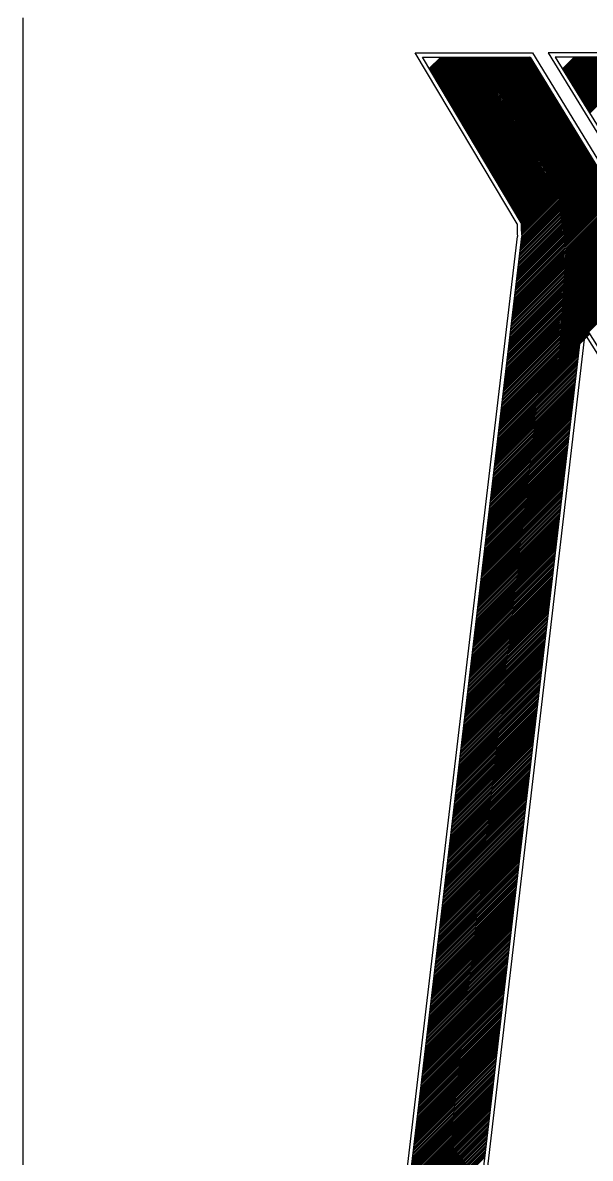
# Model space of a CAD drawing. Extents: x 3196 to 9141, y -1880 to 2325.
# Drawn here: x 8795 to 8820.2, y -1219.4 to -1168.8 of the extents above; entities that cross this region are included whole.
import ezdxf

# ---------------------------------------------------------------- set-up
doc = ezdxf.new("R2010")
doc.units = 0
doc.header["$MEASUREMENT"] = 0
doc.layers.add('1', color=1, linetype='CONTINUOUS')
doc.layers.add('10', color=10, linetype='CONTINUOUS')

msp = doc.modelspace()

# ---------------------------------------------------------------- linework, layer by layer
at = {"layer": '1', "linetype": 'Continuous'}
for p, q in [((8813.082868, -1170.871735), (8813.593368, -1170.361235)), ((8813.109318, -1170.916035), (8813.664118, -1170.361235)), ((8813.135718, -1170.960335), (8813.734818, -1170.361235)), ((8813.162118, -1171.004635), (8813.805518, -1170.361235)), ((8813.188518, -1171.048935), (8813.876218, -1170.361235)), ((8813.214918, -1171.093235), (8813.946918, -1170.361235)), ((8813.241368, -1171.137535), (8814.017668, -1170.361235)), ((8813.267768, -1171.181835), (8814.088368, -1170.361235)), ((8813.294168, -1171.226135), (8814.159068, -1170.361235)), ((8813.320568, -1171.270435), (8814.229768, -1170.361235)), ((8813.346968, -1171.314735), (8814.300518, -1170.361235)), ((8813.373418, -1171.359035), (8814.371218, -1170.361235)), ((8813.399818, -1171.403335), (8814.441918, -1170.361235)), ((8813.426218, -1171.447635), (8814.512618, -1170.361235)), ((8813.452618, -1171.491935), (8814.583318, -1170.361235)), ((8813.479018, -1171.536235), (8814.654068, -1170.361235)), ((8813.505468, -1171.580535), (8814.724768, -1170.361235)), ((8813.531868, -1171.624835), (8814.795468, -1170.361235)), ((8813.558268, -1171.669135), (8814.866168, -1170.361235)), ((8813.584668, -1171.713435), (8814.936868, -1170.361235)), ((8813.611068, -1171.757735), (8815.007618, -1170.361235)), ((8813.637468, -1171.802035), (8815.078318, -1170.361235)), ((8813.663918, -1171.846335), (8815.149018, -1170.361235)), ((8813.690318, -1171.890635), (8815.219718, -1170.361235)), ((8813.716718, -1171.934935), (8815.290418, -1170.361235)), ((8813.743118, -1171.979235), (8815.361168, -1170.361235)), ((8813.769518, -1172.023535), (8815.431868, -1170.361235)), ((8813.795968, -1172.067835), (8815.502568, -1170.361235)), ((8813.822368, -1172.112135), (8815.573268, -1170.361235)), ((8813.848768, -1172.156435), (8815.644018, -1170.361235)), ((8813.875168, -1172.200735), (8815.714718, -1170.361235)), ((8813.901568, -1172.245035), (8815.785418, -1170.361235)), ((8813.928018, -1172.289335), (8815.856118, -1170.361235)), ((8813.954418, -1172.333635), (8815.926818, -1170.361235)), ((8813.980818, -1172.377935), (8815.997568, -1170.361235)), ((8814.007218, -1172.422235), (8816.068268, -1170.361235)), ((8814.033618, -1172.466535), (8816.138968, -1170.361235)), ((8814.060068, -1172.510835), (8816.209668, -1170.361235)), ((8814.086468, -1172.555135), (8816.280368, -1170.361235)), ((8814.112868, -1172.599435), (8816.351118, -1170.361235)), ((8814.139268, -1172.643785), (8816.421818, -1170.361235)), ((8814.165668, -1172.688085), (8816.492518, -1170.361235)), ((8814.192068, -1172.732385), (8816.563218, -1170.361235)), ((8814.218518, -1172.776685), (8816.633968, -1170.361235)), ((8814.244918, -1172.820985), (8816.704668, -1170.361235)), ((8814.271318, -1172.865285), (8816.775368, -1170.361235)), ((8814.297718, -1172.909585), (8816.846068, -1170.361235)), ((8814.324118, -1172.953885), (8816.916768, -1170.361235)), ((8814.350568, -1172.998185), (8816.987518, -1170.361235)), ((8814.376968, -1173.042485), (8817.058218, -1170.361235)), ((8814.403368, -1173.086785), (8817.128918, -1170.361235)), ((8814.429768, -1173.131085), (8817.199618, -1170.361235)), ((8814.456168, -1173.175385), (8817.270318, -1170.361235)), ((8814.482618, -1173.219685), (8817.341068, -1170.361235)), ((8814.509018, -1173.263985), (8817.411768, -1170.361235)), ((8814.535418, -1173.308285), (8817.482468, -1170.361235)), ((8814.561818, -1173.352585), (8817.563818, -1170.350585)), ((8814.588218, -1173.396885), (8817.590618, -1170.394485)), ((8814.614668, -1173.441185), (8817.617418, -1170.438385)), ((8814.641068, -1173.485485), (8817.644268, -1170.482285)), ((8814.667468, -1173.529785), (8817.671068, -1170.526185)), ((8819.011218, -1170.883085), (8819.533018, -1170.361285)), ((8819.038118, -1170.926885), (8819.603718, -1170.361285)), ((8819.065018, -1170.970735), (8819.674418, -1170.361285)), ((8819.091868, -1171.014535), (8819.745168, -1170.361285)), ((8819.118768, -1171.058385), (8819.815868, -1170.361285)), ((8819.145668, -1171.102185), (8819.886568, -1170.361285)), ((8819.172568, -1171.146035), (8819.957268, -1170.361285)), ((8819.199418, -1171.189835), (8820.028018, -1170.361285)), ((8819.226318, -1171.233685), (8820.098718, -1170.361285)), ((8819.253218, -1171.277485), (8820.169418, -1170.361285)), ((8819.280118, -1171.321285), (8820.240118, -1170.361285)), ((8819.306968, -1171.365135), (8820.310868, -1170.361285)), ((8819.333868, -1171.408935), (8820.381568, -1170.361285)), ((8819.360768, -1171.452785), (8820.452268, -1170.361285)), ((8819.387668, -1171.496585), (8820.522968, -1170.361285)), ((8819.414518, -1171.540435), (8820.593718, -1170.361285)), ((8819.441418, -1171.584235), (8820.664418, -1170.361285)), ((8819.468318, -1171.628085), (8820.735118, -1170.361285)), ((8819.495218, -1171.671885), (8820.805818, -1170.361285)), ((8819.522068, -1171.715735), (8820.876518, -1170.361285)), ((8819.548968, -1171.759535), (8820.947268, -1170.361285)), ((8819.575868, -1171.803385), (8821.017968, -1170.361285)), ((8819.602768, -1171.847185), (8821.088668, -1170.361235)), ((8819.629618, -1171.890985), (8821.159368, -1170.361235)), ((8819.656518, -1171.934835), (8821.230118, -1170.361235)), ((8819.683418, -1171.978635), (8821.300818, -1170.361235)), ((8819.710318, -1172.022485), (8821.371518, -1170.361235)), ((8819.737168, -1172.066285), (8821.442218, -1170.361235)), ((8819.764068, -1172.110135), (8821.512968, -1170.361235)), ((8819.790968, -1172.153935), (8821.583668, -1170.361235)), ((8819.817868, -1172.197785), (8821.654368, -1170.361235)), ((8819.844718, -1172.241585), (8821.725068, -1170.361235)), ((8819.871618, -1172.285435), (8821.795818, -1170.361235)), ((8819.898518, -1172.329235), (8821.866518, -1170.361235)), ((8819.925418, -1172.373085), (8821.937218, -1170.361235)), ((8819.952268, -1172.416885), (8822.007918, -1170.361235)), ((8819.979168, -1172.460685), (8822.078668, -1170.361235)), ((8820.006068, -1172.504535), (8822.149368, -1170.361235)), ((8820.032968, -1172.548335), (8822.220068, -1170.361235)), ((8820.059818, -1172.592185), (8822.290768, -1170.361235)), ((8820.086718, -1172.635985), (8822.361518, -1170.361235)), ((8820.113618, -1172.679835), (8822.432218, -1170.361235)), ((8820.140518, -1172.723635), (8822.502918, -1170.361235)), ((8820.167368, -1172.767485), (8822.573618, -1170.361235)), ((8820.194268, -1172.811285), (8822.644318, -1170.361235)), ((8820.221168, -1172.855135), (8822.715068, -1170.361235)), ((8814.693868, -1173.574085), (8817.697868, -1170.570085)), ((8814.720268, -1173.618385), (8817.724718, -1170.613985)), ((8814.746668, -1173.662685), (8817.751518, -1170.657835)), ((8814.773118, -1173.706985), (8817.778318, -1170.701735)), ((8814.799518, -1173.751285), (8817.805168, -1170.745635)), ((8814.825918, -1173.795585), (8817.831968, -1170.789535)), ((8814.852318, -1173.839885), (8817.858768, -1170.833435)), ((8814.878718, -1173.884185), (8817.885618, -1170.877335)), ((8814.905168, -1173.928485), (8817.912418, -1170.921235)), ((8814.931568, -1173.972785), (8817.939218, -1170.965135)), ((8814.957968, -1174.017085), (8817.966068, -1171.009035)), ((8814.984368, -1174.061385), (8817.992868, -1171.052885)), ((8815.010768, -1174.105685), (8818.019668, -1171.096785)), ((8815.037218, -1174.149985), (8818.046518, -1171.140685)), ((8815.063618, -1174.194285), (8818.073318, -1171.184585)), ((8815.090018, -1174.238585), (8818.100118, -1171.228485)), ((8815.116418, -1174.282885), (8818.126968, -1171.272385)), ((8815.142818, -1174.327185), (8818.153768, -1171.316285)), ((8815.169268, -1174.371485), (8818.180568, -1171.360185)), ((8815.195668, -1174.415785), (8818.207418, -1171.404085)), ((8815.222068, -1174.460085), (8818.234218, -1171.447935)), ((8815.248468, -1174.504385), (8818.261018, -1171.491835)), ((8815.274868, -1174.548735), (8818.287868, -1171.535735)), ((8815.301268, -1174.593035), (8818.314668, -1171.579635)), ((8815.327718, -1174.637335), (8818.341468, -1171.623535)), ((8815.354118, -1174.681635), (8818.368318, -1171.667435)), ((8815.380518, -1174.725935), (8818.395118, -1171.711335)), ((8815.406918, -1174.770235), (8818.421918, -1171.755235)), ((8815.433318, -1174.814535), (8818.448718, -1171.799135)), ((8815.459768, -1174.858835), (8818.475568, -1171.842985)), ((8815.486168, -1174.903135), (8818.502368, -1171.886885)), ((8815.512568, -1174.947435), (8818.529168, -1171.930785)), ((8815.538968, -1174.991735), (8818.556018, -1171.974685)), ((8815.565368, -1175.036035), (8818.582818, -1172.018585)), ((8815.591818, -1175.080335), (8818.609618, -1172.062485)), ((8815.618218, -1175.124635), (8818.636468, -1172.106385)), ((8815.644618, -1175.168935), (8818.663268, -1172.150285)), ((8815.671018, -1175.213235), (8818.690068, -1172.194185)), ((8815.697418, -1175.257535), (8818.716918, -1172.238035)), ((8815.723818, -1175.301835), (8818.743718, -1172.281935)), ((8815.750268, -1175.346135), (8818.770518, -1172.325835)), ((8815.776668, -1175.390435), (8818.797368, -1172.369735)), ((8815.803068, -1175.434735), (8818.824168, -1172.413635)), ((8815.829468, -1175.479035), (8818.850968, -1172.457535)), ((8815.855868, -1175.523335), (8818.877818, -1172.501435)), ((8815.882318, -1175.567635), (8818.904618, -1172.545335)), ((8815.908718, -1175.611935), (8818.931418, -1172.589235)), ((8815.935118, -1175.656235), (8818.958268, -1172.633085)), ((8815.961518, -1175.700535), (8818.985068, -1172.676985)), ((8815.987918, -1175.744835), (8819.011868, -1172.720885)), ((8816.014368, -1175.789135), (8819.038718, -1172.764785)), ((8816.040768, -1175.833435), (8819.065518, -1172.808685)), ((8816.067168, -1175.877735), (8819.092318, -1172.852585)), ((8816.093568, -1175.922035), (8819.119168, -1172.896485)), ((8816.119968, -1175.966335), (8819.145968, -1172.940385)), ((8816.146418, -1176.010635), (8819.172768, -1172.984285)), ((8816.172818, -1176.054935), (8819.199618, -1173.028135)), ((8816.199218, -1176.099235), (8819.226418, -1173.072035)), ((8816.225618, -1176.143535), (8819.253218, -1173.115935)), ((8816.252018, -1176.187835), (8819.280068, -1173.159835)), ((8816.278418, -1176.232135), (8819.306868, -1173.203735)), ((8816.304868, -1176.276435), (8819.333668, -1173.247635)), ((8816.331268, -1176.320735), (8819.360518, -1173.291535)), ((8816.357668, -1176.365035), (8819.387318, -1173.335435)), ((8816.384068, -1176.409385), (8819.414118, -1173.379335)), ((8816.410468, -1176.453685), (8819.440968, -1173.423185)), ((8816.436918, -1176.497985), (8819.467768, -1173.467085)), ((8816.463318, -1176.542285), (8819.494568, -1173.510985)), ((8816.489718, -1176.586585), (8819.521418, -1173.554885)), ((8816.516118, -1176.630885), (8819.548218, -1173.598785)), ((8816.542518, -1176.675185), (8819.575018, -1173.642685)), ((8816.568968, -1176.719485), (8819.601818, -1173.686585)), ((8816.595368, -1176.763785), (8819.628668, -1173.730485)), ((8816.621768, -1176.808085), (8819.655468, -1173.774385)), ((8816.648168, -1176.852385), (8819.682268, -1173.818235)), ((8816.674568, -1176.896685), (8819.709118, -1173.862135)), ((8816.701018, -1176.940985), (8819.735918, -1173.906035)), ((8816.727418, -1176.985285), (8819.762718, -1173.949935)), ((8816.753818, -1177.029585), (8819.789568, -1173.993835)), ((8816.780218, -1177.073885), (8819.816368, -1174.037735)), ((8816.806618, -1177.118185), (8819.843168, -1174.081635)), ((8816.833018, -1177.162485), (8819.870018, -1174.125535)), ((8816.859468, -1177.206785), (8819.896818, -1174.169435)), ((8816.885868, -1177.251085), (8819.923618, -1174.213285)), ((8816.912268, -1177.295385), (8819.950468, -1174.257185)), ((8816.938668, -1177.339685), (8819.977268, -1174.301085)), ((8816.965068, -1177.383985), (8820.004068, -1174.344985)), ((8816.991518, -1177.428285), (8820.030918, -1174.388885)), ((8817.017918, -1177.472585), (8820.057718, -1174.432785)), ((8817.044318, -1177.516885), (8820.084518, -1174.476685)), ((8817.070718, -1177.561185), (8820.111368, -1174.520585)), ((8817.097118, -1177.605485), (8820.138168, -1174.564485)), ((8817.123568, -1177.649785), (8820.164968, -1174.608335)), ((8817.149968, -1177.694085), (8820.191818, -1174.652235)), ((8817.176368, -1177.738385), (8820.218618, -1174.696135)), ((8817.178068, -1177.878135), (8820.272268, -1174.783935)), ((8817.180468, -1177.946435), (8820.299068, -1174.827835)), ((8817.182818, -1178.014785), (8820.325868, -1174.871735)), ((8817.185218, -1178.083135), (8820.352718, -1174.915635)), ((8817.187568, -1178.151435), (8820.379518, -1174.959485)), ((8817.189968, -1178.219785), (8820.406318, -1175.003385)), ((8817.192318, -1178.288135), (8820.433168, -1175.047285)), ((8817.202768, -1177.782685), (8820.245418, -1174.740035)), ((8817.088518, -1179.240485), (8820.754968, -1175.574035)), ((8817.098018, -1179.160235), (8820.728118, -1175.530135)), ((8817.107518, -1179.080035), (8820.701318, -1175.486235)), ((8817.117018, -1178.999835), (8820.674518, -1175.442335)), ((8817.126518, -1178.919585), (8820.647668, -1175.398435)), ((8817.136018, -1178.839385), (8820.620868, -1175.354535)), ((8817.145568, -1178.759185), (8820.594068, -1175.310685)), ((8817.155068, -1178.678935), (8820.567218, -1175.266785)), ((8817.164568, -1178.598735), (8820.540418, -1175.222885)), ((8817.174068, -1178.518485), (8820.513618, -1175.178985)), ((8817.183568, -1178.438285), (8820.486768, -1175.135085)), ((8817.194718, -1178.356435), (8820.459968, -1175.091185)), ((8816.983918, -1180.122885), (8821.049918, -1176.056885)), ((8816.993418, -1180.042635), (8821.023118, -1176.012985)), ((8817.002918, -1179.962435), (8820.996268, -1175.969085)), ((8817.012418, -1179.882235), (8820.969468, -1175.925185)), ((8817.021968, -1179.801985), (8820.942668, -1175.881285)), ((8817.031468, -1179.721785), (8820.915818, -1175.837385)), ((8817.040968, -1179.641585), (8820.889018, -1175.793485)), ((8817.050468, -1179.561335), (8820.862218, -1175.749585)), ((8817.059968, -1179.481135), (8820.835368, -1175.705735)), ((8817.069468, -1179.400935), (8820.808568, -1175.661835)), ((8817.079018, -1179.320685), (8820.781768, -1175.617935)), ((8816.869818, -1181.085485), (8821.371718, -1176.583585)), ((8816.879318, -1181.005285), (8821.344918, -1176.539685)), ((8816.888818, -1180.925085), (8821.318068, -1176.495835)), ((8816.898368, -1180.844835), (8821.291268, -1176.451935)), ((8816.907868, -1180.764635), (8821.264468, -1176.408035)), ((8816.917368, -1180.684385), (8821.237618, -1176.364135)), ((8816.926868, -1180.604185), (8821.210818, -1176.320235)), ((8816.936368, -1180.523985), (8821.184018, -1176.276335)), ((8816.945868, -1180.443735), (8821.157168, -1176.232435)), ((8816.955368, -1180.363535), (8821.130368, -1176.188535)), ((8816.964918, -1180.283335), (8821.103568, -1176.144635)), ((8816.974418, -1180.203085), (8821.076718, -1176.100785)), ((8816.765218, -1181.967885), (8821.666718, -1177.066435)), ((8816.774718, -1181.887685), (8821.639868, -1177.022535)), ((8816.784268, -1181.807485), (8821.613068, -1176.978635)), ((8816.793768, -1181.727235), (8821.586268, -1176.934735)), ((8816.803268, -1181.647035), (8821.559418, -1176.890885)), ((8816.812768, -1181.566835), (8821.532618, -1176.846985)), ((8816.822268, -1181.486585), (8821.505818, -1176.803085)), ((8816.831768, -1181.406385), (8821.478968, -1176.759185)), ((8816.841318, -1181.326135), (8821.452168, -1176.715285)), ((8816.850818, -1181.245935), (8821.425368, -1176.671385)), ((8816.860318, -1181.165735), (8821.398518, -1176.627485)), ((8816.651118, -1182.930535), (8821.988468, -1177.593185)), ((8816.660668, -1182.850285), (8821.961668, -1177.549285)), ((8816.670168, -1182.770085), (8821.934868, -1177.505385)), ((8816.679668, -1182.689885), (8821.908068, -1177.461485)), ((8816.689168, -1182.609635), (8821.881218, -1177.417585)), ((8816.698668, -1182.529435), (8821.854418, -1177.373685)), ((8816.708168, -1182.449235), (8821.827618, -1177.329785)), ((8816.717718, -1182.368985), (8821.800768, -1177.285935)), ((8816.727218, -1182.288785), (8821.773968, -1177.242035)), ((8816.736718, -1182.208535), (8821.747168, -1177.198135)), ((8816.746218, -1182.128335), (8821.720318, -1177.154235)), ((8816.755718, -1182.048135), (8821.693518, -1177.110335)), ((8816.546568, -1183.812935), (8822.283468, -1178.076035)), ((8816.556068, -1183.732735), (8822.256668, -1178.032135)), ((8816.565568, -1183.652485), (8822.229818, -1177.988235)), ((8816.575068, -1183.572285), (8822.203018, -1177.944335)), ((8816.584568, -1183.492035), (8822.176218, -1177.900435)), ((8816.594068, -1183.411835), (8822.149368, -1177.856535)), ((8816.603618, -1183.331635), (8822.122568, -1177.812635)), ((8816.613118, -1183.251385), (8822.095768, -1177.768735)), ((8816.622618, -1183.171185), (8822.068918, -1177.724835)), ((8816.632118, -1183.090985), (8822.042118, -1177.680985)), ((8816.641618, -1183.010735), (8822.015318, -1177.637085)), ((8816.432468, -1184.775535), (8822.605268, -1178.602735)), ((8816.441968, -1184.695335), (8822.578468, -1178.558835)), ((8816.451468, -1184.615135), (8822.551618, -1178.514935)), ((8816.460968, -1184.534885), (8822.524818, -1178.471085)), ((8816.470468, -1184.454685), (8822.498018, -1178.427185)), ((8816.480018, -1184.374485), (8822.471168, -1178.383285)), ((8816.489518, -1184.294235), (8822.444368, -1178.339385)), ((8816.499018, -1184.214035), (8822.417568, -1178.295485)), ((8816.508518, -1184.133785), (8822.390718, -1178.251585)), ((8816.518018, -1184.053585), (8822.363918, -1178.207685)), ((8816.527518, -1183.973385), (8822.337118, -1178.163785)), ((8816.537068, -1183.893135), (8822.310268, -1178.119885)), ((8816.327868, -1185.657935), (8822.900268, -1179.085585)), ((8816.337368, -1185.577735), (8822.873418, -1179.041685)), ((8816.346868, -1185.497535), (8822.846618, -1178.997785)), ((8816.356418, -1185.417285), (8822.819818, -1178.953885)), ((8816.365918, -1185.337085), (8822.792968, -1178.909985)), ((8816.375418, -1185.256885), (8822.766168, -1178.866135)), ((8816.384918, -1185.176635), (8822.739368, -1178.822235)), ((8816.394418, -1185.096435), (8822.712518, -1178.778335)), ((8816.403918, -1185.016185), (8822.685718, -1178.734435)), ((8816.413418, -1184.935985), (8822.658918, -1178.690535)), ((8816.422968, -1184.855785), (8822.632068, -1178.646635)), ((8816.223268, -1186.540385), (8823.195218, -1179.568435)), ((8816.232818, -1186.460135), (8823.168418, -1179.524535)), ((8816.242318, -1186.379935), (8823.141618, -1179.480635)), ((8816.251818, -1186.299685), (8823.114768, -1179.436735)), ((8816.261318, -1186.219485), (8823.087968, -1179.392835)), ((8816.270818, -1186.139285), (8823.061168, -1179.348935)), ((8816.280318, -1186.059035), (8823.034318, -1179.305035)), ((8816.289818, -1185.978835), (8823.007518, -1179.261135)), ((8816.299368, -1185.898635), (8822.980718, -1179.217285)), ((8816.308868, -1185.818385), (8822.953868, -1179.173385)), ((8816.318368, -1185.738185), (8822.927068, -1179.129485)), ((8816.213768, -1186.620585), (8820.201968, -1182.632385)), ((8816.204268, -1186.700785), (8820.229118, -1182.675935)), ((8816.147218, -1187.182085), (8819.708318, -1183.621035)), ((8816.156718, -1187.101885), (8819.717668, -1183.540935)), ((8816.166218, -1187.021685), (8819.727018, -1183.460885)), ((8816.175768, -1186.941435), (8819.736368, -1183.380835)), ((8816.185268, -1186.861235), (8819.745718, -1183.300785)), ((8816.194768, -1186.781035), (8819.755018, -1183.220735)), ((8816.090168, -1187.663435), (8819.652268, -1184.101335)), ((8816.099668, -1187.583185), (8819.661618, -1184.021285)), ((8816.109168, -1187.502985), (8819.670968, -1183.941235)), ((8816.118718, -1187.422785), (8819.680268, -1183.861185)), ((8816.128218, -1187.342535), (8819.689618, -1183.781135)), ((8816.137718, -1187.262335), (8819.698968, -1183.701085)), ((8816.023618, -1188.224935), (8819.586868, -1184.661735)), ((8816.033118, -1188.144735), (8819.596218, -1184.581635)), ((8816.042618, -1188.064535), (8819.605568, -1184.501585)), ((8816.052168, -1187.984285), (8819.614868, -1184.421535)), ((8816.061668, -1187.904085), (8819.624218, -1184.341485)), ((8816.071168, -1187.823835), (8819.633568, -1184.261435)), ((8816.080668, -1187.743635), (8819.642918, -1184.181385)), ((8815.966568, -1188.706285), (8819.530818, -1185.142035)), ((8815.976068, -1188.626035), (8819.540118, -1185.061985)), ((8815.985568, -1188.545835), (8819.549468, -1184.981935)), ((8815.995118, -1188.465585), (8819.558818, -1184.901885)), ((8816.004618, -1188.385385), (8819.568168, -1184.821835)), ((8816.014118, -1188.305185), (8819.577518, -1184.741785)), ((8815.909518, -1189.187585), (8819.474718, -1185.622385)), ((8815.919018, -1189.107335), (8819.484068, -1185.542285)), ((8815.928518, -1189.027135), (8819.493418, -1185.462235)), ((8815.938068, -1188.946935), (8819.502768, -1185.382185)), ((8815.947568, -1188.866685), (8819.512118, -1185.302135)), ((8815.957068, -1188.786485), (8819.521468, -1185.222085)), ((8815.842968, -1189.749085), (8819.409318, -1186.182735)), ((8815.852468, -1189.668885), (8819.418668, -1186.102685)), ((8815.861968, -1189.588685), (8819.428018, -1186.022635)), ((8815.871518, -1189.508435), (8819.437368, -1185.942585)), ((8815.881018, -1189.428235), (8819.446718, -1185.862535)), ((8815.890518, -1189.347985), (8819.456068, -1185.782485)), ((8815.900018, -1189.267785), (8819.465418, -1185.702435)), ((8815.785918, -1190.230435), (8819.353268, -1186.663085)), ((8815.795418, -1190.150185), (8819.362618, -1186.582985)), ((8815.804918, -1190.069985), (8819.371968, -1186.502935)), ((8815.814468, -1189.989735), (8819.381318, -1186.422885)), ((8815.823968, -1189.909535), (8819.390668, -1186.342835)), ((8815.833468, -1189.829335), (8819.399968, -1186.262785)), ((8815.728868, -1190.711735), (8819.297218, -1187.143385)), ((8815.738368, -1190.631485), (8819.306568, -1187.063335)), ((8815.747868, -1190.551285), (8819.315918, -1186.983285)), ((8815.757418, -1190.471085), (8819.325268, -1186.903235)), ((8815.766918, -1190.390835), (8819.334568, -1186.823185)), ((8815.776418, -1190.310635), (8819.343918, -1186.743135)), ((8815.662318, -1191.273235), (8819.231818, -1187.703785)), ((8815.671818, -1191.193035), (8819.241168, -1187.623735)), ((8815.681318, -1191.112835), (8819.250518, -1187.543635)), ((8815.690868, -1191.032585), (8819.259818, -1187.463585)), ((8815.700368, -1190.952385), (8819.269168, -1187.383535)), ((8815.709868, -1190.872185), (8819.278518, -1187.303485)), ((8815.719368, -1190.791935), (8819.287868, -1187.223435)), ((8815.605268, -1191.754585), (8819.175768, -1188.184085)), ((8815.614768, -1191.674335), (8819.185118, -1188.104035)), ((8815.624268, -1191.594135), (8819.194418, -1188.023985)), ((8815.633818, -1191.513935), (8819.203768, -1187.943935)), ((8815.643318, -1191.433685), (8819.213118, -1187.863885)), ((8815.652818, -1191.353485), (8819.222468, -1187.783835)), ((8815.548218, -1192.235885), (8819.119668, -1188.664435)), ((8815.557718, -1192.155635), (8819.129018, -1188.584335)), ((8815.567218, -1192.075435), (8819.138368, -1188.504285)), ((8815.576768, -1191.995235), (8819.147718, -1188.424235)), ((8815.586268, -1191.914985), (8819.157068, -1188.344185)), ((8815.595768, -1191.834785), (8819.166418, -1188.264135)), ((8815.481668, -1192.797385), (8819.054268, -1189.224785)), ((8815.491168, -1192.717185), (8819.063618, -1189.144735)), ((8815.500668, -1192.636985), (8819.072968, -1189.064685)), ((8815.510218, -1192.556735), (8819.082318, -1188.984635)), ((8815.519718, -1192.476535), (8819.091668, -1188.904585)), ((8815.529218, -1192.396335), (8819.101018, -1188.824535)), ((8815.538718, -1192.316085), (8819.110368, -1188.744485)), ((8815.424618, -1193.278735), (8818.998218, -1189.705135)), ((8815.434118, -1193.198485), (8819.007568, -1189.625085)), ((8815.443618, -1193.118285), (8819.016918, -1189.544985)), ((8815.453168, -1193.038085), (8819.026268, -1189.464935)), ((8815.462668, -1192.957835), (8819.035618, -1189.384885)), ((8815.472168, -1192.877635), (8819.044968, -1189.304835)), ((8815.367568, -1193.760035), (8818.942168, -1190.185435)), ((8815.377068, -1193.679835), (8818.951518, -1190.105385)), ((8815.386618, -1193.599585), (8818.960868, -1190.025335)), ((8815.396118, -1193.519385), (8818.970218, -1189.945285)), ((8815.405618, -1193.439135), (8818.979518, -1189.865235)), ((8815.415118, -1193.358935), (8818.988868, -1189.785185)), ((8815.310518, -1194.241335), (8818.886118, -1190.665785)), ((8815.320018, -1194.161135), (8818.895468, -1190.585685)), ((8815.329568, -1194.080885), (8818.904818, -1190.505635)), ((8815.339068, -1194.000685), (8818.914118, -1190.425585)), ((8815.348568, -1193.920485), (8818.923468, -1190.345535)), ((8815.358068, -1193.840235), (8818.932818, -1190.265485)), ((8815.243968, -1194.802885), (8818.820718, -1191.226135)), ((8815.253468, -1194.722635), (8818.830068, -1191.146085)), ((8815.262968, -1194.642435), (8818.839368, -1191.066035)), ((8815.272518, -1194.562235), (8818.848718, -1190.985985)), ((8815.282018, -1194.481985), (8818.858068, -1190.905935)), ((8815.291518, -1194.401785), (8818.867418, -1190.825885)), ((8815.301018, -1194.321535), (8818.876768, -1190.745835)), ((8815.186918, -1195.284185), (8818.764668, -1191.706485)), ((8815.196418, -1195.203985), (8818.773968, -1191.626435)), ((8815.205968, -1195.123735), (8818.783318, -1191.546335)), ((8815.215468, -1195.043535), (8818.792668, -1191.466285)), ((8815.224968, -1194.963285), (8818.802018, -1191.386235)), ((8815.234468, -1194.883085), (8818.811368, -1191.306185)), ((8815.129868, -1195.765485), (8818.708568, -1192.186785)), ((8815.139368, -1195.685285), (8818.717918, -1192.106735)), ((8815.148918, -1195.605035), (8818.727268, -1192.026685)), ((8815.158418, -1195.524835), (8818.736618, -1191.946635)), ((8815.167918, -1195.444635), (8818.745968, -1191.866585)), ((8815.177418, -1195.364385), (8818.755318, -1191.786535)), ((8815.063318, -1196.327035), (8818.643168, -1192.747185)), ((8815.072818, -1196.246785), (8818.652518, -1192.667135)), ((8815.082318, -1196.166585), (8818.661868, -1192.587035)), ((8815.091868, -1196.086385), (8818.671218, -1192.506985)), ((8815.101368, -1196.006135), (8818.680568, -1192.426935)), ((8815.110868, -1195.925935), (8818.689918, -1192.346885)), ((8815.120368, -1195.845735), (8818.699218, -1192.266835)), ((8815.006268, -1196.808335), (8818.587118, -1193.227485)), ((8815.015768, -1196.728135), (8818.596468, -1193.147435)), ((8815.025318, -1196.647885), (8818.605818, -1193.067385)), ((8815.034818, -1196.567685), (8818.615168, -1192.987335)), ((8815.044318, -1196.487485), (8818.624518, -1192.907285)), ((8815.053818, -1196.407235), (8818.633818, -1192.827235)), ((8814.949218, -1197.289635), (8818.531068, -1193.707835)), ((8814.958718, -1197.209435), (8818.540418, -1193.627735)), ((8814.968268, -1197.129185), (8818.549768, -1193.547685)), ((8814.977768, -1197.048985), (8818.559118, -1193.467635)), ((8814.987268, -1196.968785), (8818.568418, -1193.387585)), ((8814.996768, -1196.888535), (8818.577768, -1193.307535)), ((8814.882668, -1197.851185), (8818.465668, -1194.268185)), ((8814.892168, -1197.770935), (8818.475018, -1194.188135)), ((8814.901668, -1197.690735), (8818.484368, -1194.108085)), ((8814.911218, -1197.610535), (8818.493668, -1194.028035)), ((8814.920718, -1197.530285), (8818.503018, -1193.947985)), ((8814.930218, -1197.450085), (8818.512368, -1193.867935)), ((8814.939718, -1197.369885), (8818.521718, -1193.787885)), ((8814.825618, -1198.332485), (8818.409618, -1194.748535)), ((8814.835118, -1198.252285), (8818.418968, -1194.668485)), ((8814.844668, -1198.172035), (8818.428268, -1194.588385)), ((8814.854168, -1198.091835), (8818.437618, -1194.508335)), ((8814.863668, -1198.011635), (8818.446968, -1194.428285)), ((8814.873168, -1197.931385), (8818.456318, -1194.348235)), ((8814.768568, -1198.813785), (8818.353518, -1195.228835)), ((8814.778068, -1198.733585), (8818.362868, -1195.148785)), ((8814.787618, -1198.653385), (8818.372218, -1195.068735)), ((8814.797118, -1198.573135), (8818.381568, -1194.988685)), ((8814.806618, -1198.492935), (8818.390918, -1194.908635)), ((8814.816118, -1198.412685), (8818.400268, -1194.828585)), ((8814.702018, -1199.375335), (8818.288118, -1195.789235)), ((8814.711518, -1199.295085), (8818.297468, -1195.709185)), ((8814.721018, -1199.214885), (8818.306818, -1195.629085)), ((8814.730568, -1199.134685), (8818.316168, -1195.549035)), ((8814.740068, -1199.054435), (8818.325518, -1195.468985)), ((8814.749568, -1198.974235), (8818.334868, -1195.388935)), ((8814.759068, -1198.894035), (8818.344218, -1195.308885)), ((8814.644968, -1199.856635), (8818.232068, -1196.269535)), ((8814.654468, -1199.776435), (8818.241418, -1196.189485)), ((8814.664018, -1199.696185), (8818.250768, -1196.109435)), ((8814.673518, -1199.615985), (8818.260118, -1196.029385)), ((8814.683018, -1199.535785), (8818.269468, -1195.949335)), ((8814.692518, -1199.455535), (8818.278818, -1195.869285)), ((8814.587918, -1200.337935), (8818.176018, -1196.749885)), ((8814.597418, -1200.257735), (8818.185368, -1196.669835)), ((8814.606968, -1200.177535), (8818.194718, -1196.589735)), ((8814.616468, -1200.097285), (8818.204068, -1196.509685)), ((8814.625968, -1200.017085), (8818.213368, -1196.429635)), ((8814.635468, -1199.936835), (8818.222718, -1196.349585)), ((8814.521368, -1200.899485), (8818.110618, -1197.310235)), ((8814.530868, -1200.819285), (8818.119968, -1197.230185)), ((8814.540418, -1200.739035), (8818.129318, -1197.150135)), ((8814.549918, -1200.658835), (8818.138668, -1197.070085)), ((8814.559418, -1200.578585), (8818.147968, -1196.990035)), ((8814.568918, -1200.498385), (8818.157318, -1196.909985)), ((8814.578418, -1200.418185), (8818.166668, -1196.829935)), ((8814.464318, -1201.380785), (8818.054568, -1197.790585)), ((8814.473818, -1201.300585), (8818.063918, -1197.710535)), ((8814.483368, -1201.220335), (8818.073218, -1197.630435)), ((8814.492868, -1201.140135), (8818.082568, -1197.550385)), ((8814.502368, -1201.059935), (8818.091918, -1197.470335)), ((8814.511868, -1200.979685), (8818.101268, -1197.390285)), ((8814.407268, -1201.862085), (8817.998518, -1198.270885)), ((8814.416768, -1201.781885), (8818.007818, -1198.190835)), ((8814.426318, -1201.701685), (8818.017168, -1198.110785)), ((8814.435818, -1201.621435), (8818.026518, -1198.030735)), ((8814.445318, -1201.541235), (8818.035868, -1197.950685)), ((8814.454818, -1201.461035), (8818.045218, -1197.870635)), ((8814.350218, -1202.343435), (8817.942418, -1198.751235)), ((8814.359768, -1202.263185), (8817.951768, -1198.671185)), ((8814.369268, -1202.182985), (8817.961118, -1198.591085)), ((8814.378768, -1202.102735), (8817.970468, -1198.511035)), ((8814.388268, -1202.022535), (8817.979818, -1198.430985)), ((8814.397768, -1201.942335), (8817.989168, -1198.350935)), ((8814.283668, -1202.904935), (8817.877018, -1199.311585)), ((8814.293168, -1202.824735), (8817.886368, -1199.231535)), ((8814.302718, -1202.744485), (8817.895718, -1199.151485)), ((8814.312218, -1202.664285), (8817.905068, -1199.071435)), ((8814.321718, -1202.584085), (8817.914418, -1198.991385)), ((8814.331218, -1202.503835), (8817.923768, -1198.911335)), ((8814.340718, -1202.423635), (8817.933068, -1198.831285)), ((8814.226618, -1203.386235), (8817.820968, -1199.791935)), ((8814.236118, -1203.306035), (8817.830318, -1199.711885)), ((8814.245668, -1203.225835), (8817.839668, -1199.631785)), ((8814.255168, -1203.145585), (8817.849018, -1199.551735)), ((8814.264668, -1203.065385), (8817.858368, -1199.471685)), ((8814.274168, -1202.985185), (8817.867668, -1199.391635)), ((8814.169568, -1203.867585), (8817.764918, -1200.272235)), ((8814.179118, -1203.787335), (8817.774268, -1200.192185)), ((8814.188618, -1203.707135), (8817.783618, -1200.112135)), ((8814.198118, -1203.626935), (8817.792918, -1200.032085)), ((8814.207618, -1203.546685), (8817.802268, -1199.952035)), ((8814.217118, -1203.466485), (8817.811618, -1199.871985)), ((8814.103018, -1204.429085), (8817.699518, -1200.832635)), ((8814.112518, -1204.348885), (8817.708868, -1200.752585)), ((8814.122068, -1204.268635), (8817.718218, -1200.672535)), ((8814.131568, -1204.188435), (8817.727518, -1200.592435)), ((8814.141068, -1204.108235), (8817.736868, -1200.512385)), ((8814.150568, -1204.027985), (8817.746218, -1200.432335)), ((8814.160068, -1203.947785), (8817.755568, -1200.352285)), ((8814.045968, -1204.910385), (8817.643468, -1201.312935)), ((8814.055468, -1204.830185), (8817.652768, -1201.232885)), ((8814.065018, -1204.749985), (8817.662118, -1201.152835)), ((8814.074518, -1204.669735), (8817.671468, -1201.072785)), ((8814.084018, -1204.589535), (8817.680818, -1200.992735)), ((8814.093518, -1204.509335), (8817.690168, -1200.912685)), ((8813.988918, -1205.391735), (8817.587368, -1201.793285)), ((8813.998468, -1205.311485), (8817.596718, -1201.713235)), ((8814.007968, -1205.231285), (8817.606068, -1201.633135)), ((8814.017468, -1205.151085), (8817.615418, -1201.553085)), ((8814.026968, -1205.070835), (8817.624768, -1201.473035)), ((8814.036468, -1204.990635), (8817.634118, -1201.392985)), ((8813.922368, -1205.953235), (8817.521968, -1202.353635)), ((8813.931868, -1205.873035), (8817.531318, -1202.273585)), ((8813.941418, -1205.792835), (8817.540668, -1202.193535)), ((8813.950918, -1205.712585), (8817.550018, -1202.113485)), ((8813.960418, -1205.632385), (8817.559368, -1202.033435)), ((8813.969918, -1205.552135), (8817.568718, -1201.953385)), ((8813.979418, -1205.471935), (8817.578068, -1201.873335)), ((8813.865318, -1206.434535), (8817.465918, -1202.833985)), ((8813.874818, -1206.354335), (8817.475268, -1202.753935)), ((8813.884368, -1206.274135), (8817.484618, -1202.673885)), ((8813.893868, -1206.193885), (8817.493968, -1202.593785)), ((8813.903368, -1206.113685), (8817.503318, -1202.513735)), ((8813.912868, -1206.033485), (8817.512618, -1202.433685)), ((8813.808268, -1206.915885), (8817.409868, -1203.314285)), ((8813.817818, -1206.835635), (8817.419218, -1203.234235)), ((8813.827318, -1206.755435), (8817.428568, -1203.154185)), ((8813.836818, -1206.675235), (8817.437918, -1203.074135)), ((8813.846318, -1206.594985), (8817.447218, -1202.994085)), ((8813.855818, -1206.514785), (8817.456568, -1202.914035)), ((8813.741718, -1207.477385), (8817.344468, -1203.874685)), ((8813.751218, -1207.397185), (8817.353818, -1203.794635)), ((8813.760768, -1207.316985), (8817.363168, -1203.714585)), ((8813.770268, -1207.236735), (8817.372518, -1203.634485)), ((8813.779768, -1207.156535), (8817.381818, -1203.554435)), ((8813.789268, -1207.076285), (8817.391168, -1203.474385)), ((8813.798768, -1206.996085), (8817.400518, -1203.394335)), ((8813.684668, -1207.958735), (8817.288418, -1204.354985)), ((8813.694218, -1207.878485), (8817.297768, -1204.274935)), ((8813.703718, -1207.798285), (8817.307068, -1204.194885)), ((8813.713218, -1207.718035), (8817.316418, -1204.114835)), ((8813.722718, -1207.637835), (8817.325768, -1204.034785)), ((8813.732218, -1207.557635), (8817.335118, -1203.954735)), ((8813.627618, -1208.440035), (8817.232368, -1204.835335)), ((8813.637168, -1208.359785), (8817.241668, -1204.755285)), ((8813.646668, -1208.279585), (8817.251018, -1204.675185)), ((8813.656168, -1208.199385), (8817.260368, -1204.595135)), ((8813.665668, -1208.119135), (8817.269718, -1204.515085)), ((8813.675168, -1208.038935), (8817.279068, -1204.435035)), ((8813.570568, -1208.921335), (8817.176268, -1205.315635)), ((8813.580118, -1208.841135), (8817.185618, -1205.235585)), ((8813.589618, -1208.760885), (8817.194968, -1205.155535)), ((8813.599118, -1208.680685), (8817.204318, -1205.075485)), ((8813.608618, -1208.600485), (8817.213668, -1204.995435)), ((8813.618118, -1208.520235), (8817.223018, -1204.915385)), ((8813.504018, -1209.482885), (8817.110868, -1205.876035)), ((8813.513568, -1209.402635), (8817.120218, -1205.795985)), ((8813.523068, -1209.322435), (8817.129568, -1205.715935)), ((8813.532568, -1209.242185), (8817.138918, -1205.635835)), ((8813.542068, -1209.161985), (8817.148268, -1205.555785)), ((8813.551568, -1209.081785), (8817.157618, -1205.475735)), ((8813.561068, -1209.001535), (8817.166918, -1205.395685)), ((8813.446968, -1209.964185), (8817.054818, -1206.356335)), ((8813.456518, -1209.883935), (8817.064168, -1206.276285)), ((8813.466018, -1209.803735), (8817.073518, -1206.196235)), ((8813.475518, -1209.723535), (8817.082868, -1206.116185)), ((8813.485018, -1209.643285), (8817.092218, -1206.036135)), ((8813.494518, -1209.563085), (8817.101518, -1205.956085)), ((8813.389918, -1210.445485), (8816.998768, -1206.836685)), ((8813.399468, -1210.365285), (8817.008118, -1206.756635)), ((8813.408968, -1210.285035), (8817.017468, -1206.676535)), ((8813.418468, -1210.204835), (8817.026768, -1206.596485)), ((8813.427968, -1210.124635), (8817.036118, -1206.516435)), ((8813.437468, -1210.044385), (8817.045468, -1206.436385)), ((8813.323368, -1211.007035), (8816.933368, -1207.397035)), ((8813.332918, -1210.926785), (8816.942718, -1207.316985)), ((8813.342418, -1210.846585), (8816.952068, -1207.236935)), ((8813.351918, -1210.766385), (8816.961368, -1207.156885)), ((8813.361418, -1210.686135), (8816.970718, -1207.076835)), ((8813.370918, -1210.605935), (8816.980068, -1206.996785)), ((8813.380418, -1210.525685), (8816.989418, -1206.916735)), ((8813.266318, -1211.488335), (8816.877318, -1207.877385)), ((8813.275868, -1211.408085), (8816.886618, -1207.797335)), ((8813.285368, -1211.327885), (8816.895968, -1207.717285)), ((8813.294868, -1211.247685), (8816.905318, -1207.637185)), ((8813.304368, -1211.167435), (8816.914668, -1207.557135)), ((8813.313868, -1211.087235), (8816.924018, -1207.477085)), ((8813.209268, -1211.969635), (8816.821218, -1208.357685)), ((8813.218818, -1211.889435), (8816.830568, -1208.277635)), ((8813.228318, -1211.809185), (8816.839918, -1208.197585)), ((8813.237818, -1211.728985), (8816.849268, -1208.117535)), ((8813.247318, -1211.648785), (8816.858618, -1208.037485)), ((8813.256818, -1211.568535), (8816.867968, -1207.957435)), ((8813.142718, -1212.531185), (8816.755818, -1208.918085)), ((8813.152268, -1212.450935), (8816.765168, -1208.838035)), ((8813.161768, -1212.370735), (8816.774518, -1208.757985)), ((8813.171268, -1212.290535), (8816.783868, -1208.677885)), ((8813.180768, -1212.210285), (8816.793218, -1208.597835)), ((8813.190268, -1212.130085), (8816.802568, -1208.517785)), ((8813.199768, -1212.049835), (8816.811918, -1208.437735)), ((8813.085668, -1213.012485), (8816.699768, -1209.398385)), ((8813.095218, -1212.932285), (8816.709118, -1209.318335)), ((8813.104718, -1212.852035), (8816.718468, -1209.238285)), ((8813.114218, -1212.771835), (8816.727818, -1209.158235)), ((8813.123718, -1212.691585), (8816.737168, -1209.078185)), ((8813.133218, -1212.611385), (8816.746468, -1208.998135)), ((8813.028618, -1213.493785), (8816.643718, -1209.878735)), ((8813.038168, -1213.413585), (8816.653068, -1209.798685)), ((8813.047668, -1213.333335), (8816.662418, -1209.718635)), ((8813.057168, -1213.253135), (8816.671768, -1209.638535)), ((8813.066668, -1213.172935), (8816.681068, -1209.558485)), ((8813.076168, -1213.092685), (8816.690418, -1209.478435)), ((8812.962068, -1214.055335), (8816.578318, -1210.439085)), ((8812.971618, -1213.975085), (8816.587668, -1210.359035)), ((8812.981118, -1213.894885), (8816.597018, -1210.278985)), ((8812.990618, -1213.814685), (8816.606318, -1210.198935)), ((8813.000118, -1213.734435), (8816.615668, -1210.118885)), ((8813.009618, -1213.654235), (8816.625018, -1210.038835)), ((8813.019118, -1213.574035), (8816.634368, -1209.958785)), ((8812.905018, -1214.536635), (8816.522268, -1210.919435)), ((8812.914568, -1214.456435), (8816.531618, -1210.839385)), ((8812.924068, -1214.376185), (8816.540918, -1210.759335)), ((8812.933568, -1214.295985), (8816.550268, -1210.679235)), ((8812.943068, -1214.215735), (8816.559618, -1210.599185)), ((8812.952568, -1214.135535), (8816.568968, -1210.519135)), ((8812.848018, -1215.017935), (8816.466168, -1211.399735)), ((8812.857518, -1214.937735), (8816.475518, -1211.319685)), ((8812.867018, -1214.857485), (8816.484868, -1211.239635)), ((8812.876518, -1214.777285), (8816.494218, -1211.159585)), ((8812.886018, -1214.697085), (8816.503568, -1211.079535)), ((8812.895518, -1214.616835), (8816.512918, -1210.999485)), ((8812.781418, -1215.579485), (8816.400768, -1211.960135)), ((8812.790968, -1215.499235), (8816.410118, -1211.880085)), ((8812.800468, -1215.419035), (8816.419468, -1211.800035)), ((8812.809968, -1215.338835), (8816.428818, -1211.719985)), ((8812.819468, -1215.258585), (8816.438168, -1211.639885)), ((8812.828968, -1215.178385), (8816.447518, -1211.559835)), ((8812.838468, -1215.098185), (8816.456868, -1211.479785)), ((8812.724368, -1216.060785), (8816.344718, -1212.440435)), ((8812.733918, -1215.980585), (8816.354068, -1212.360385)), ((8812.743418, -1215.900335), (8816.363418, -1212.280335)), ((8812.752918, -1215.820135), (8816.372768, -1212.200285)), ((8812.762418, -1215.739935), (8816.382118, -1212.120235)), ((8812.771918, -1215.659685), (8816.391468, -1212.040185)), ((8812.667368, -1216.542085), (8816.288668, -1212.920785)), ((8812.676868, -1216.461885), (8816.298018, -1212.840735)), ((8812.686368, -1216.381635), (8816.307368, -1212.760685)), ((8812.695868, -1216.301435), (8816.316718, -1212.680585)), ((8812.705368, -1216.221235), (8816.326018, -1212.600535)), ((8812.714868, -1216.140985), (8816.335368, -1212.520485)), ((8812.610318, -1217.023385), (8816.232618, -1213.401085)), ((8812.619818, -1216.943185), (8816.241968, -1213.321035)), ((8812.629318, -1216.862985), (8816.251318, -1213.240985)), ((8812.638818, -1216.782735), (8816.260618, -1213.160935)), ((8812.648318, -1216.702535), (8816.269968, -1213.080885)), ((8812.657818, -1216.622335), (8816.279318, -1213.000835)), ((8812.543718, -1217.584935), (8816.167218, -1213.961485)), ((8812.553268, -1217.504735), (8816.176568, -1213.881435)), ((8812.562768, -1217.424485), (8816.185918, -1213.801385)), ((8812.572268, -1217.344285), (8816.195218, -1213.721335)), ((8812.581768, -1217.264085), (8816.204568, -1213.641235)), ((8812.591268, -1217.183835), (8816.213918, -1213.561185)), ((8812.600768, -1217.103635), (8816.223268, -1213.481135)), ((8812.486718, -1218.066235), (8816.111168, -1214.441785)), ((8812.496218, -1217.986035), (8816.120468, -1214.361735)), ((8812.505718, -1217.905835), (8816.129818, -1214.281685)), ((8812.515218, -1217.825585), (8816.139168, -1214.201635)), ((8812.524718, -1217.745385), (8816.148518, -1214.121585)), ((8812.534218, -1217.665135), (8816.157868, -1214.041535)), ((8812.429668, -1218.547535), (8816.055068, -1214.922135)), ((8812.439168, -1218.467335), (8816.064418, -1214.842085)), ((8812.448668, -1218.387135), (8816.073768, -1214.762035)), ((8812.458168, -1218.306885), (8816.083118, -1214.681935)), ((8812.467668, -1218.226685), (8816.092468, -1214.601885)), ((8812.477168, -1218.146485), (8816.101818, -1214.521835)), ((8812.363068, -1219.109085), (8815.989668, -1215.482485)), ((8812.372618, -1219.028885), (8815.999018, -1215.402435)), ((8812.382118, -1218.948635), (8816.008368, -1215.322385)), ((8812.391618, -1218.868435), (8816.017718, -1215.242335)), ((8812.401118, -1218.788235), (8816.027068, -1215.162285)), ((8812.410618, -1218.707985), (8816.036418, -1215.082235)), ((8812.420118, -1218.627785), (8816.045768, -1215.002185)), ((8812.306068, -1219.590385), (8815.933618, -1215.962835)), ((8812.315568, -1219.510185), (8815.942968, -1215.882785)), ((8812.325068, -1219.429985), (8815.952318, -1215.802735)), ((8812.334568, -1219.349735), (8815.961668, -1215.722635)), ((8812.344068, -1219.269535), (8815.971018, -1215.642585)), ((8812.353568, -1219.189285), (8815.980318, -1215.562535)), ((8812.249018, -1220.071735), (8815.877568, -1216.443135)), ((8812.258518, -1219.991485), (8815.886918, -1216.363085)), ((8812.268018, -1219.911285), (8815.896268, -1216.283035)), ((8812.277518, -1219.831035), (8815.905618, -1216.202985)), ((8812.287018, -1219.750835), (8815.914918, -1216.122935)), ((8812.296518, -1219.670635), (8815.924268, -1216.042885)), ((8812.182418, -1220.633235), (8815.812168, -1217.003535)), ((8812.191968, -1220.553035), (8815.821518, -1216.923485)), ((8812.201468, -1220.472785), (8815.830868, -1216.843435)), ((8812.210968, -1220.392585), (8815.840168, -1216.763385)), ((8812.220468, -1220.312385), (8815.849518, -1216.683285)), ((8812.229968, -1220.232135), (8815.858868, -1216.603235)), ((8812.239468, -1220.151935), (8815.868218, -1216.523185)), ((8812.125418, -1221.114535), (8815.756118, -1217.483835)), ((8812.134918, -1221.034335), (8815.765468, -1217.403785)), ((8812.144418, -1220.954135), (8815.774768, -1217.323735)), ((8812.153918, -1220.873885), (8815.784118, -1217.243685)), ((8812.163418, -1220.793685), (8815.793468, -1217.163635)), ((8812.172918, -1220.713485), (8815.802818, -1217.083585)), ((8812.068368, -1221.595885), (8815.700018, -1217.964185)), ((8812.077868, -1221.515635), (8815.709368, -1217.884135)), ((8812.087368, -1221.435435), (8815.718718, -1217.804085)), ((8812.096868, -1221.355185), (8815.728068, -1217.723985)), ((8812.106368, -1221.274985), (8815.737418, -1217.643935)), ((8812.115868, -1221.194785), (8815.746768, -1217.563885)), ((8812.001768, -1222.157385), (8815.634618, -1218.524535)), ((8812.011318, -1222.077185), (8815.643968, -1218.444485)), ((8812.020818, -1221.996935), (8815.653318, -1218.364435)), ((8812.030318, -1221.916735), (8815.662668, -1218.284385)), ((8812.039818, -1221.836535), (8815.672018, -1218.204335)), ((8812.049318, -1221.756285), (8815.681368, -1218.124285)), ((8812.058818, -1221.676085), (8815.690718, -1218.044235)), ((8811.944768, -1222.638685), (8815.578568, -1219.004885)), ((8811.954268, -1222.558485), (8815.587918, -1218.924835)), ((8811.963768, -1222.478285), (8815.597268, -1218.844785)), ((8811.973268, -1222.398035), (8815.606618, -1218.764735)), ((8811.982768, -1222.317835), (8815.615968, -1218.684635)), ((8811.992268, -1222.237635), (8815.625318, -1218.604585)), ((8811.906718, -1222.959585), (8815.541218, -1219.325085)), ((8811.916218, -1222.879385), (8815.550568, -1219.245035)), ((8811.925718, -1222.799135), (8815.559868, -1219.164985)), ((8811.935218, -1222.718935), (8815.569218, -1219.084935))]:
    msp.add_line(p, q, dxfattribs=at)
at = {"layer": '10', "linetype": 'Continuous'}
for p, q in [((8816.989868, -1177.778635), (8812.460318, -1170.180435)), ((8812.460318, -1170.180435), (8817.671718, -1170.180435)), ((8817.173018, -1177.732785), (8812.778568, -1170.361235)), ((8812.778568, -1170.361235), (8817.570268, -1170.361235)), ((8817.570268, -1170.361235), (8848.931118, -1221.694385)), ((8817.671718, -1170.180435), (8849.119618, -1221.656135)), ((8823.360368, -1170.180435), (8818.368068, -1170.180535)), ((8818.368068, -1170.180535), (8849.462768, -1220.860535)), ((8823.259118, -1170.361235), (8818.691068, -1170.361285)), ((8818.691068, -1170.361285), (8849.330268, -1220.298885)), ((8811.192618, -1227.448585), (8817.012318, -1178.347385)), ((8811.396068, -1227.267785), (8817.194368, -1178.347135)), ((8819.883368, -1182.121385), (8814.933268, -1224.533835)), ((8848.087368, -1227.351735), (8819.883368, -1182.121385)), ((8820.003068, -1182.655085), (8815.136418, -1224.353085)), ((8848.193718, -1227.864035), (8820.003068, -1182.655085))]:
    msp.add_line(p, q, dxfattribs=at)
msp.add_lwpolyline([(8794.992918, -1168.622685), (8794.992918, -1169.295635), (8794.992918, -1169.988635), (8794.992918, -1170.701785), (8794.992918, -1171.429985), (8794.992918, -1172.173235), (8794.992918, -1172.931535), (8794.992918, -1173.704935), (8794.992918, -1174.493385), (8794.992918, -1175.301935), (8794.992918, -1176.115485), (8794.992918, -1176.949135), (8794.992918, -1177.792835), (8794.992918, -1178.651585), (8794.992918, -1179.520435), (8794.992918, -1180.399285), (8794.992918, -1181.288135), (8794.992918, -1182.192135), (8794.992918, -1183.101085), (8794.992918, -1184.020135), (8794.992918, -1184.954235), (8794.992918, -1185.888285), (8794.992918, -1186.837485), (8794.992918, -1187.786635), (8794.992918, -1188.750835), (8794.992918, -1189.715085), (8794.992918, -1190.689335), (8794.992918, -1191.668635), (8794.992918, -1192.652935), (8794.992918, -1193.637235), (8794.992918, -1194.631585), (8794.992918, -1195.625985), (8794.992918, -1196.625335), (8794.992918, -1197.624735), (8794.992918, -1198.629135), (8794.992918, -1199.633535), (8794.992918, -1200.637935), (8794.992918, -1201.642335), (8794.992918, -1202.651735), (8794.992918, -1203.656135), (8794.992918, -1204.660535), (8794.992918, -1205.664935), (8794.992918, -1206.664335), (8794.992918, -1207.663685), (8794.992918, -1208.658035), (8794.992918, -1209.652435), (8794.992918, -1210.641735), (8794.992918, -1211.626035), (8794.992918, -1212.605335), (8794.992918, -1213.579635), (8794.992918, -1214.548885), (8794.992918, -1215.508085), (8794.992918, -1216.467285), (8794.992918, -1217.411385), (8794.992918, -1218.355535), (8794.992918, -1219.284585), (8794.992918, -1220.208635)], dxfattribs=at)
for radius, start, end in [(3.62155, 177.750146, 186.764787), (3.4408, 176.867357, 187.117248)]:
    msp.add_arc((8820.608668, -1177.920785), radius, start, end, dxfattribs=at)

doc.saveas('drawing.dxf')
